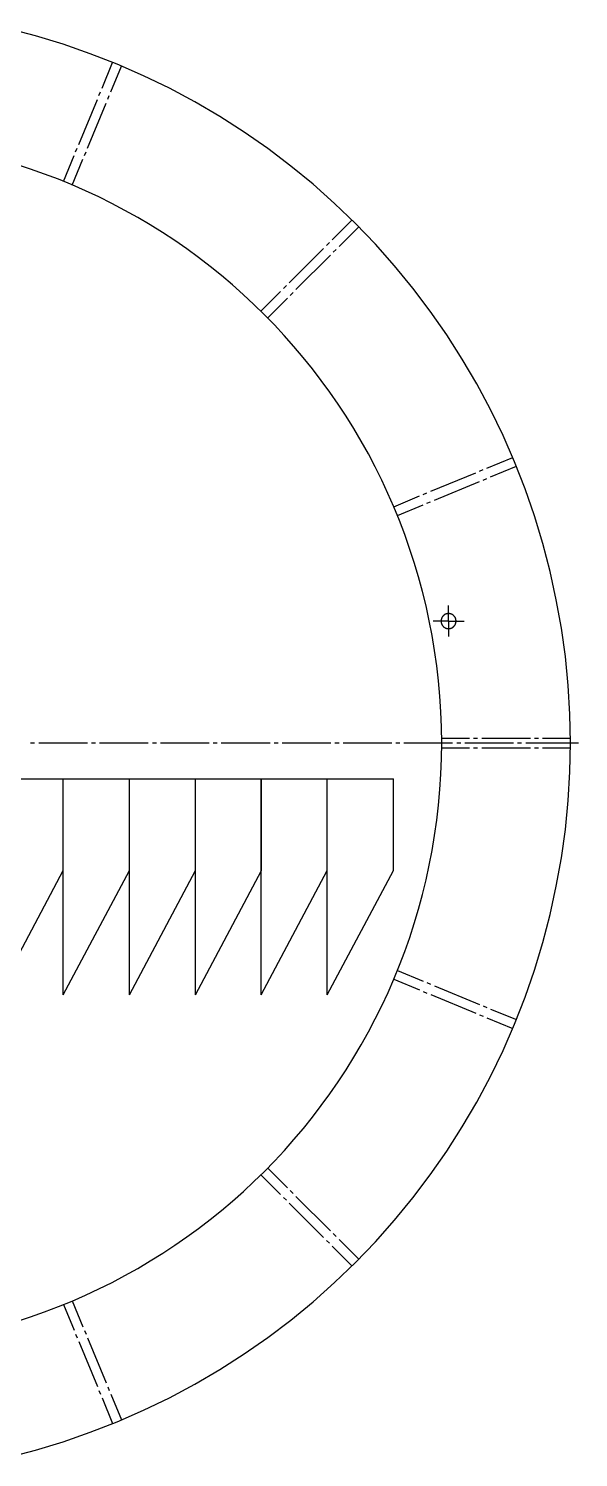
# Model space of a CAD drawing. Extents: x 84 to 1480, y 183 to 2264.
# Drawn here: x 993 to 1480, y 972 to 2239 of the extents above; entities that cross this region are included whole.
import ezdxf

# ---------------------------------------------------------------- set-up
doc = ezdxf.new("R2010")
doc.units = 0
doc.layers.add('R5_DOME_SHEET_1', color=7, linetype='CONTINUOUS')

msp = doc.modelspace()

# ---------------------------------------------------------------- linework, layer by layer
at = {"layer": 'R5_DOME_SHEET_1', "color": 7}
for points in [[(973.859976, 972.019976), (998.639975, 978.439976), (1023.119974, 985.879975), (1047.299974, 994.279975), (1071.119973, 1003.579975), (1094.519973, 1013.839975), (1117.559972, 1024.999974), (1140.119971, 1037.059974), (1162.199971, 1050.019974), (1183.73997, 1063.759973), (1204.73997, 1078.399973), (1225.079969, 1093.819973), (1244.879969, 1110.079972), (1264.019968, 1127.059972), (1282.439968, 1144.819971), (1300.199967, 1163.239971), (1317.179967, 1182.37997), (1333.379967, 1202.11997), (1348.799966, 1222.519969), (1363.439966, 1243.519969), (1377.239966, 1265.059968), (1390.199965, 1287.139968), (1402.259965, 1309.699967), (1413.419965, 1332.679967), (1423.679964, 1356.139966), (1432.979964, 1379.959966), (1441.379964, 1404.139965), (1448.759964, 1428.619964), (1455.239964, 1453.339964), (1460.699963, 1478.358963), (1465.199963, 1503.499962), (1468.739963, 1528.879962), (1471.259963, 1554.319961), (1472.759963, 1579.879961), (1473.239963, 1605.43996), (1472.759963, 1630.999959), (1471.259963, 1656.559959), (1468.739963, 1681.999958), (1465.199963, 1707.319957), (1460.699963, 1732.519957), (1455.239964, 1757.478956), (1448.759964, 1782.259955), (1441.379964, 1806.739955), (1432.979964, 1830.919954), (1423.679964, 1854.739954), (1413.419965, 1878.139953), (1402.259965, 1901.178952), (1390.199965, 1923.739952), (1377.239966, 1945.819951), (1363.439966, 1967.358951), (1348.799966, 1988.29995), (1333.379967, 2008.69895), (1317.179967, 2028.499949), (1300.199967, 2047.639949), (1282.439968, 2066.059948), (1264.019968, 2083.759948), (1244.879969, 2100.799947), (1225.079969, 2116.999947), (1204.73997, 2132.418947), (1183.73997, 2147.059946), (1162.199971, 2160.858946), (1140.119971, 2173.819946), (1117.559972, 2185.878945), (1094.519973, 2197.039945), (1071.119973, 2207.239945), (1047.299974, 2216.599945), (1023.119974, 2224.938944), (998.639975, 2232.378944), (973.859976, 2238.858944)], [(1057.679974, 2186.059945), (1067.099973, 2208.918945)], [(1065.539973, 2182.819945), (1074.959973, 2205.678945)], [(1054.919974, 2179.458946), (1056.299974, 2182.759945)], [(1062.779973, 2176.218946), (1064.159973, 2179.519946)], [(1037.039974, 2136.198947), (1053.539974, 2176.099946)], [(1044.899974, 2132.958947), (1061.399973, 2172.858946)], [(1034.279974, 2129.539947), (1035.659974, 2132.839947)], [(1042.139974, 2126.299947), (1043.519974, 2129.599947)], [(1023.479974, 2103.378947), (1032.899974, 2126.239947)], [(1031.339974, 2100.139947), (1040.759974, 2122.999947)], [(1261.919968, 2051.599949), (1279.439968, 2069.059948)], [(1267.919968, 2045.598949), (1285.439968, 2063.059948)], [(1223.759969, 2013.43895), (1254.299969, 2043.978949)], [(1256.819969, 2046.499949), (1259.399969, 2049.079949)], [(1262.819968, 2040.499949), (1265.399968, 2043.079949)], [(1229.759969, 2007.43895), (1260.299968, 2037.978949)], [(1198.67997, 1988.29995), (1216.13997, 2005.81995)], [(1218.65997, 2008.33895), (1221.239969, 2010.91895)], [(1224.659969, 2002.33895), (1227.239969, 2004.91895)], [(1204.67997, 1982.29995), (1222.139969, 1999.81995)], [(1399.139965, 1849.218954), (1421.999964, 1858.639954)], [(1402.379965, 1841.359954), (1425.239964, 1850.779954)], [(1349.279966, 1828.579954), (1389.179965, 1845.079954)], [(1352.519966, 1820.718954), (1392.419965, 1837.218954)], [(1392.539965, 1846.458954), (1395.839965, 1847.839954)], [(1395.779965, 1838.599954), (1399.079965, 1839.978954)], [(1316.519967, 1814.958955), (1339.319967, 1824.439954)], [(1342.619966, 1825.819954), (1345.919966, 1827.199954)], [(1319.759967, 1807.099955), (1342.559966, 1816.579955)], [(1345.859966, 1817.958955), (1349.159966, 1819.339955)], [(1365.119966, 1720.579957), (1365.119966, 1727.239957)], [(1358.039966, 1713.499957), (1351.379966, 1713.499957)], [(1365.119966, 1713.499957), (1358.039966, 1713.499957)], [(1360.019966, 1717.879957), (1360.019966, 1717.819957), (1359.959966, 1717.759957), (1359.899966, 1717.698957), (1359.839966, 1717.639957), (1359.779966, 1717.579957), (1359.719966, 1717.519957), (1359.719966, 1717.458957), (1359.659966, 1717.339957), (1359.599966, 1717.279957), (1359.539966, 1717.218957), (1359.479966, 1717.159957), (1359.479966, 1717.099957), (1359.359966, 1716.978957), (1359.359966, 1716.859957), (1359.239966, 1716.739957), (1359.239966, 1716.679957), (1359.179966, 1716.619957), (1359.119966, 1716.499957), (1359.119966, 1716.439957), (1359.059966, 1716.379957), (1359.059966, 1716.319957), (1358.999966, 1716.198957), (1358.939966, 1716.139957), (1358.939966, 1716.079957), (1358.879966, 1716.019957), (1358.879966, 1715.899957), (1358.819966, 1715.839957), (1358.819966, 1715.718957), (1358.759966, 1715.599957), (1358.759966, 1715.539957), (1358.699966, 1715.478957), (1358.699966, 1715.299957), (1358.639966, 1715.239957), (1358.639966, 1715.059957), (1358.579966, 1714.999957), (1358.579966, 1714.819957), (1358.519966, 1714.759957), (1358.519966, 1714.399957), (1358.459966, 1714.339957)], [(1358.459966, 1712.899957), (1358.459966, 1712.718957), (1358.519966, 1712.659957), (1358.519966, 1712.299957), (1358.579966, 1712.239957), (1358.579966, 1712.059957), (1358.639966, 1711.999957), (1358.639966, 1711.819957), (1358.699966, 1711.759957), (1358.699966, 1711.579957), (1358.759966, 1711.519957), (1358.759966, 1711.458957), (1358.819966, 1711.339957), (1358.819966, 1711.218957), (1358.879966, 1711.159957), (1358.879966, 1711.039957), (1358.939966, 1710.978957), (1358.939966, 1710.919957), (1358.999966, 1710.859957), (1359.059966, 1710.739957), (1359.059966, 1710.679957), (1359.119966, 1710.619957), (1359.119966, 1710.559957), (1359.179966, 1710.439957), (1359.239966, 1710.379957), (1359.239966, 1710.319957), (1359.359966, 1710.198957), (1359.359966, 1710.079957)], [(1364.279966, 1720.159957), (1364.219966, 1720.099957), (1363.859966, 1720.099957), (1363.799966, 1720.039957), (1363.619966, 1720.039957), (1363.559966, 1719.978957), (1363.379966, 1719.978957), (1363.319966, 1719.919957), (1363.139966, 1719.919957), (1363.079966, 1719.859957), (1363.019966, 1719.859957), (1362.899966, 1719.799957), (1362.779966, 1719.799957), (1362.719966, 1719.739957), (1362.599966, 1719.739957), (1362.539966, 1719.679957), (1362.479966, 1719.679957), (1362.419966, 1719.619957), (1362.299966, 1719.559957), (1362.239966, 1719.559957), (1362.179966, 1719.499957), (1362.119966, 1719.499957), (1361.999966, 1719.439957), (1361.939966, 1719.379957), (1361.879966, 1719.379957), (1361.819966, 1719.319957), (1361.759966, 1719.259957), (1361.639966, 1719.259957), (1361.519966, 1719.139957), (1361.459966, 1719.139957), (1361.399966, 1719.079957), (1361.339966, 1719.019957), (1361.279966, 1718.958957), (1361.159966, 1718.899957), (1361.099966, 1718.899957), (1361.039966, 1718.839957), (1360.979966, 1718.779957), (1360.919966, 1718.718957), (1360.859966, 1718.659957), (1360.799966, 1718.599957), (1360.739966, 1718.599957)], [(1362.239966, 1707.499957), (1362.299966, 1707.499957), (1362.419966, 1707.439957), (1362.479966, 1707.379957), (1362.539966, 1707.379957), (1362.599966, 1707.319957), (1362.719966, 1707.319957), (1362.779966, 1707.259957), (1362.899966, 1707.259957), (1363.019966, 1707.198957), (1363.079966, 1707.198957), (1363.139966, 1707.139957), (1363.319966, 1707.139957), (1363.379966, 1707.079957), (1363.559966, 1707.079957), (1363.619966, 1707.019957), (1363.799966, 1707.019957), (1363.859966, 1706.958957), (1364.219966, 1706.958957), (1364.279966, 1706.899957), (1364.999966, 1706.899957), (1365.119966, 1706.839957), (1365.179966, 1706.899957), (1365.899966, 1706.899957), (1365.959966, 1706.958957), (1366.319966, 1706.958957), (1366.379966, 1707.019957), (1366.559966, 1707.019957), (1366.619966, 1707.079957), (1366.799966, 1707.079957), (1366.859966, 1707.139957), (1367.039966, 1707.139957), (1367.099966, 1707.198957), (1367.159966, 1707.198957), (1367.279966, 1707.259957), (1367.399966, 1707.259957), (1367.459966, 1707.319957), (1367.579966, 1707.319957), (1367.639966, 1707.379957), (1367.699966, 1707.379957), (1367.759966, 1707.439957), (1367.879966, 1707.499957), (1367.939966, 1707.499957), (1367.999966, 1707.559957), (1368.059966, 1707.559957), (1368.179966, 1707.619957), (1368.239966, 1707.679957), (1368.299966, 1707.679957), (1368.419966, 1707.799957), (1368.539966, 1707.799957), (1368.599966, 1707.859957), (1368.659966, 1707.919957), (1368.719966, 1707.919957), (1368.779966, 1707.978957), (1368.839966, 1708.039957), (1368.899966, 1708.099957), (1369.019966, 1708.159957), (1369.079966, 1708.159957), (1369.139966, 1708.218957), (1369.199966, 1708.279957), (1369.259966, 1708.339957), (1369.319966, 1708.399957), (1369.379966, 1708.458957), (1369.439966, 1708.458957), (1369.499966, 1708.519957), (1369.559966, 1708.579957), (1369.619966, 1708.639957), (1369.679966, 1708.698957), (1369.739966, 1708.759957), (1369.859966, 1708.879957), (1369.979966, 1708.999957), (1370.099966, 1709.119957), (1370.159966, 1709.179957), (1370.159966, 1709.239957), (1370.219966, 1709.299957), (1370.279966, 1709.359957), (1370.339966, 1709.419957), (1370.399966, 1709.478957), (1370.459966, 1709.539957), (1370.459966, 1709.599957), (1370.519966, 1709.718957), (1370.579966, 1709.779957), (1370.639966, 1709.839957), (1370.699966, 1709.899957), (1370.699966, 1709.958957), (1370.819966, 1710.079957), (1370.819966, 1710.198957), (1370.939966, 1710.319957), (1370.939966, 1710.379957), (1370.999966, 1710.439957), (1371.059966, 1710.559957), (1371.059966, 1710.619957), (1371.119966, 1710.679957), (1371.119966, 1710.739957), (1371.179966, 1710.859957), (1371.239966, 1710.919957), (1371.239966, 1710.978957), (1371.299966, 1711.039957), (1371.299966, 1711.159957), (1371.359966, 1711.218957), (1371.359966, 1711.339957), (1371.419966, 1711.458957), (1371.419966, 1711.519957), (1371.479966, 1711.579957), (1371.479966, 1711.759957), (1371.539966, 1711.819957), (1371.539966, 1711.999957), (1371.599966, 1712.059957), (1371.599966, 1712.239957), (1371.659966, 1712.299957), (1371.659966, 1712.659957), (1371.719966, 1712.718957), (1371.719966, 1713.439957), (1371.779966, 1713.559957)], [(1365.119966, 1713.499957), (1365.119966, 1720.579957)], [(1365.119966, 1713.499957), (1365.119966, 1706.419957)], [(1365.119966, 1713.499957), (1372.199966, 1713.499957)], [(1368.539966, 1719.259957), (1368.419966, 1719.259957), (1368.359966, 1719.319957), (1368.299966, 1719.379957), (1368.239966, 1719.379957), (1368.179966, 1719.439957), (1368.059966, 1719.499957), (1367.999966, 1719.499957), (1367.939966, 1719.559957), (1367.879966, 1719.559957), (1367.759966, 1719.619957), (1367.699966, 1719.679957), (1367.639966, 1719.679957), (1367.579966, 1719.739957), (1367.459966, 1719.739957), (1367.399966, 1719.799957), (1367.279966, 1719.799957), (1367.159966, 1719.859957), (1367.099966, 1719.859957), (1367.039966, 1719.919957), (1366.859966, 1719.919957), (1366.799966, 1719.978957), (1366.619966, 1719.978957), (1366.559966, 1720.039957), (1366.379966, 1720.039957), (1366.319966, 1720.099957), (1365.959966, 1720.099957), (1365.899966, 1720.159957), (1365.719966, 1720.159957)], [(1369.679966, 1718.359957), (1369.619966, 1718.419957), (1369.559966, 1718.478957), (1369.499966, 1718.539957), (1369.439966, 1718.599957), (1369.379966, 1718.599957), (1369.319966, 1718.659957)], [(1370.879966, 1716.799957), (1370.819966, 1716.859957), (1370.819966, 1716.978957), (1370.699966, 1717.099957), (1370.699966, 1717.159957), (1370.639966, 1717.218957), (1370.579966, 1717.279957), (1370.519966, 1717.339957), (1370.459966, 1717.458957), (1370.459966, 1717.519957), (1370.399966, 1717.579957), (1370.339966, 1717.639957)], [(1371.779966, 1713.499957), (1371.719966, 1713.619957), (1371.719966, 1714.339957), (1371.659966, 1714.399957), (1371.659966, 1714.759957), (1371.599966, 1714.819957), (1371.599966, 1714.999957), (1371.539966, 1715.059957), (1371.539966, 1715.239957), (1371.479966, 1715.299957), (1371.479966, 1715.478957), (1371.419966, 1715.539957), (1371.419966, 1715.599957), (1371.359966, 1715.718957), (1371.359966, 1715.839957), (1371.299966, 1715.899957), (1371.299966, 1716.019957), (1371.239966, 1716.079957), (1371.239966, 1716.139957), (1371.179966, 1716.198957), (1371.119966, 1716.319957), (1371.119966, 1716.379957)], [(1372.199966, 1713.499957), (1378.859966, 1713.499957)], [(1359.959966, 1709.299957), (1360.019966, 1709.239957), (1360.019966, 1709.179957), (1360.259966, 1708.939957)], [(1360.979966, 1708.279957), (1361.039966, 1708.218957), (1361.099966, 1708.159957), (1361.159966, 1708.159957), (1361.279966, 1708.099957), (1361.339966, 1708.039957), (1361.399966, 1707.978957), (1361.459966, 1707.919957), (1361.519966, 1707.919957), (1361.639966, 1707.799957), (1361.759966, 1707.799957), (1361.819966, 1707.739957)], [(1365.119966, 1706.419957), (1365.119966, 1699.759958)], [(1359.059966, 1609.69996), (1383.719965, 1609.69996)], [(1387.319965, 1609.69996), (1390.919965, 1609.69996)], [(1394.519965, 1609.69996), (1437.719964, 1609.69996)], [(1441.319964, 1609.69996), (1444.919964, 1609.69996)], [(1448.519964, 1609.69996), (1473.239963, 1609.69996)], [(994.319975, 1605.43996), (997.919975, 1605.43996)], [(1001.519975, 1605.43996), (1044.719974, 1605.43996)], [(1048.319974, 1605.43996), (1051.919974, 1605.43996)], [(1055.519974, 1605.43996), (1098.719973, 1605.43996)], [(1102.319972, 1605.43996), (1105.919972, 1605.43996)], [(1109.519972, 1605.43996), (1152.719971, 1605.43996)], [(1156.319971, 1605.43996), (1159.919971, 1605.43996)], [(1163.519971, 1605.43996), (1206.71997, 1605.43996)], [(1210.31997, 1605.43996), (1213.91997, 1605.43996)], [(1217.51997, 1605.43996), (1260.719968, 1605.43996)], [(1264.319968, 1605.43996), (1267.919968, 1605.43996)], [(1271.519968, 1605.43996), (1314.719967, 1605.43996)], [(1318.319967, 1605.43996), (1321.919967, 1605.43996)], [(1325.519967, 1605.43996), (1368.719966, 1605.43996)], [(1359.059966, 1601.17996), (1383.719965, 1601.17996)], [(1372.319966, 1605.43996), (1375.919966, 1605.43996)], [(1379.519966, 1605.43996), (1422.719964, 1605.43996)], [(1387.319965, 1601.17996), (1390.919965, 1601.17996)], [(1394.519965, 1601.17996), (1437.719964, 1601.17996)], [(1426.319964, 1605.43996), (1429.919964, 1605.43996)], [(1433.519964, 1605.43996), (1476.719963, 1605.43996), (1480.319963, 1605.43996)], [(1441.319964, 1601.17996), (1444.919964, 1601.17996)], [(1448.519964, 1601.17996), (1473.239963, 1601.17996)], [(964.739976, 1382.059965), (964.739976, 1573.759961), (1023.359974, 1573.759961)], [(1023.359974, 1492.279963), (1023.359974, 1573.759961)], [(1023.359974, 1382.059965), (1023.359974, 1573.759961), (1081.919973, 1573.759961)], [(1081.919973, 1492.279963), (1081.919973, 1573.759961)], [(1081.919973, 1382.059965), (1081.919973, 1573.759961), (1140.479971, 1573.759961)], [(1140.479971, 1492.279963), (1140.479971, 1573.759961)], [(1140.479971, 1382.059965), (1140.479971, 1573.759961), (1199.03997, 1573.759961)], [(1198.97997, 1382.059965), (1198.97997, 1573.759961), (1257.539969, 1573.759961)], [(1199.03997, 1492.279963), (1199.03997, 1573.759961)], [(1257.539969, 1492.279963), (1257.539969, 1573.759961)], [(1257.539969, 1382.059965), (1257.539969, 1573.759961), (1316.159967, 1573.759961)], [(1316.159967, 1492.279963), (1316.159967, 1573.759961)], [(964.739976, 1382.059965), (1023.359974, 1492.279963)], [(1023.359974, 1382.059965), (1081.919973, 1492.279963)], [(1081.919973, 1382.059965), (1140.479971, 1492.279963)], [(1140.479971, 1382.059965), (1199.03997, 1492.279963)], [(1198.97997, 1382.059965), (1257.539969, 1492.279963)], [(1257.539969, 1382.059965), (1316.159967, 1492.279963)], [(1316.519967, 1395.919965), (1339.319967, 1386.499965)], [(1319.759967, 1403.779965), (1342.559966, 1394.359965)], [(1342.619966, 1385.119965), (1345.919966, 1383.739965)], [(1345.859966, 1392.979965), (1349.159966, 1391.599965)], [(1349.279966, 1382.359965), (1389.179965, 1365.859966)], [(1352.519966, 1390.219965), (1392.419965, 1373.719966)], [(1395.779965, 1372.339966), (1399.079965, 1370.959966)], [(1402.379965, 1369.579966), (1425.239964, 1360.159966)], [(1392.539965, 1364.479966), (1395.839965, 1363.099966)], [(1399.139965, 1361.719966), (1421.999964, 1352.299966)], [(1198.67997, 1222.579969), (1216.13997, 1205.11997)], [(1204.67997, 1228.579969), (1222.139969, 1211.11997)], [(1224.659969, 1208.59997), (1227.239969, 1206.01997)], [(1229.759969, 1203.49997), (1260.299968, 1172.959971)], [(1218.65997, 1202.59997), (1221.239969, 1200.01997)], [(1223.759969, 1197.49997), (1254.299969, 1166.959971)], [(1262.819968, 1170.439971), (1265.399968, 1167.859971)], [(1256.819969, 1164.439971), (1259.399969, 1161.859971)], [(1261.919968, 1159.339971), (1279.439968, 1141.819971)], [(1267.919968, 1165.339971), (1285.439968, 1147.819971)], [(1023.479974, 1107.499972), (1032.899974, 1084.699973)], [(1031.339974, 1110.739972), (1040.759974, 1087.939973)], [(1034.279974, 1081.399973), (1035.659974, 1078.039973)], [(1042.139974, 1084.639973), (1043.519974, 1081.279973)], [(1044.899974, 1077.979973), (1061.399973, 1038.019974)], [(1037.039974, 1074.739973), (1053.539974, 1034.779974)], [(1054.919974, 1031.479974), (1056.299974, 1028.119974)], [(1062.779973, 1034.719974), (1064.159973, 1031.359974)], [(1065.539973, 1028.059974), (1074.959973, 1005.199975)], [(1057.679974, 1024.819974), (1067.099973, 1001.959975)]]:
    msp.add_lwpolyline(points, dxfattribs=at)
for points in [[(1359.059966, 1605.43996), (1358.298966, 1902.853952), (1119.174972, 2141.978946), (821.759979, 2142.739946)], [(1358.459966, 1714.339957), (1358.459966, 1714.179957), (1358.459966, 1714.019957), (1358.459966, 1713.859957)], [(1358.459966, 1713.859957), (1358.459966, 1713.539957), (1358.459966, 1713.219957), (1358.459966, 1712.899957)], [(1360.379966, 1718.239957), (1360.259966, 1718.119957), (1360.139966, 1717.999957), (1360.019966, 1717.879957)], [(1360.739966, 1718.599957), (1360.619966, 1718.479957), (1360.499966, 1718.358957), (1360.379966, 1718.239957)], [(1364.759966, 1720.159957), (1364.599966, 1720.159957), (1364.439966, 1720.159957), (1364.279966, 1720.159957)], [(1365.719966, 1720.159957), (1365.399966, 1720.159957), (1365.079966, 1720.159957), (1364.759966, 1720.159957)], [(1368.899966, 1718.958957), (1368.555966, 1719.332957), (1368.803966, 1718.969957), (1368.539966, 1719.259957)], [(1369.319966, 1718.659957), (1369.059966, 1718.903957), (1369.207966, 1718.837957), (1368.899966, 1718.958957)], [(1370.039966, 1717.999957), (1369.919966, 1718.119957), (1369.799966, 1718.239957), (1369.679966, 1718.359957)], [(1370.339966, 1717.639957), (1369.966966, 1717.982957), (1370.328966, 1717.734957), (1370.039966, 1717.999957)], [(1371.119966, 1716.379957), (1371.021966, 1716.499957), (1370.987966, 1716.684957), (1370.879966, 1716.799957)], [(1359.359966, 1710.079957), (1359.648966, 1709.814957), (1359.287966, 1710.062957), (1359.659966, 1709.718957)], [(1359.659966, 1709.718957), (1359.781966, 1709.410957), (1359.714966, 1709.558957), (1359.959966, 1709.299957)], [(1360.259966, 1708.939957), (1360.379966, 1708.819957), (1360.499966, 1708.699957), (1360.619966, 1708.579957)], [(1360.619966, 1708.579957), (1360.883966, 1708.290957), (1360.636966, 1708.651957), (1360.979966, 1708.279957)], [(1361.819966, 1707.739957), (1361.934966, 1707.631957), (1362.118966, 1707.597957), (1362.239966, 1707.499957)], [(821.819979, 1068.199973), (1119.210972, 1068.992973), (1358.299966, 1308.107967), (1359.059966, 1605.49996)]]:
    msp.add_open_spline(points, degree=3, dxfattribs=at)

doc.saveas('drawing.dxf')
